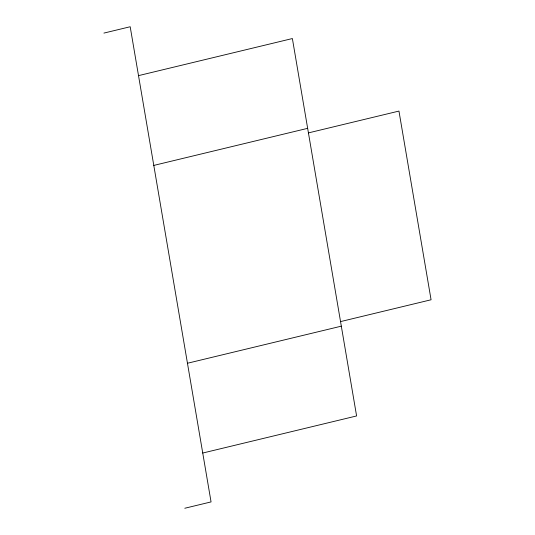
<?xml version="1.0" encoding="UTF-8"?>
<svg xmlns="http://www.w3.org/2000/svg" width="535" height="535" viewBox="0 0 535 535"><rect width="100%" height="100%" fill="white"/><g stroke="black" fill="none" stroke-linecap="round" stroke-linejoin="round"><path stroke-width="0.8" d="M103.93 33.083L130.192 26.75L211.058 501.917L184.796 508.25M138.511 75.636L292.377 38.547L356.598 415.949L202.738 453.038M153.786 165.415L307.652 128.333M308.427 132.901L398.956 111.079L431.07 299.774L340.541 321.595M187.457 363.252L341.323 326.163"/></g></svg>
